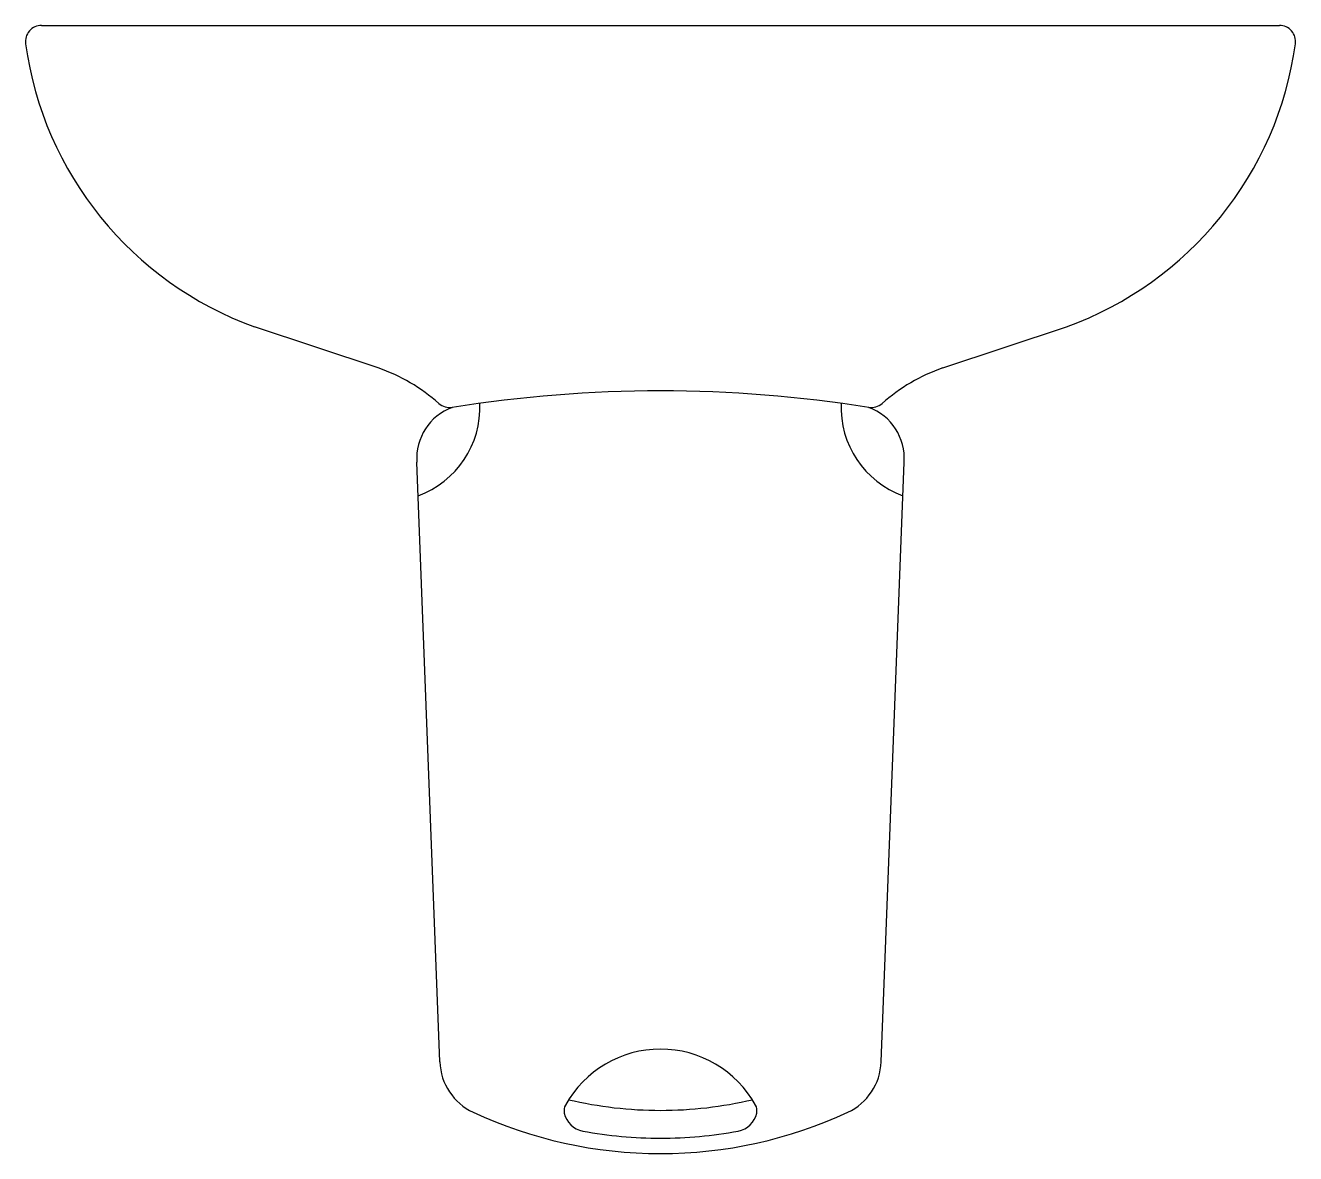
# Model space of a CAD drawing. Header units: millimetres. Extents: x -2913.227 to -2912.678, y 2955.843 to 2956.331.
import ezdxf

# ---------------------------------------------------------------- set-up
doc = ezdxf.new("R2010")
doc.units = ezdxf.units.MM
doc.header["$LTSCALE"] = 10
doc.layers.add('banheiro_louças', color=2, linetype='Continuous')

msp = doc.modelspace()

# ---------------------------------------------------------------- linework, layer by layer
at = {"layer": 'banheiro_louças'}
for p, q in [((-2913.220083656589, 2956.330767421427), (-2912.685288137965, 2956.330767421427)), ((-2913.074611157727, 2956.182825763574), (-2913.12804591839, 2956.200611730819)), ((-2912.830760636827, 2956.182825763574), (-2912.777325876163, 2956.200611730819)), ((-2913.048031209548, 2955.883046994365), (-2913.057985897276, 2956.142188280562)), ((-2912.857340585006, 2955.883046994365), (-2912.847385897277, 2956.142188280562))]:
    msp.add_line(p, q, dxfattribs=at)
for centre, radius, start, end in [((-2913.220083656589, 2956.323767421426), 0.006999999999993633, 90, 187.8405219509938), ((-2912.685288137965, 2956.323767421426), 0.006999999999993633, 352.1594780490062, 90), ((-2913.076500229673, 2956.343539368019), 0.1519383674422648, 187.8405219509938, 250.1685738404766), ((-2912.82887156488, 2956.343539368019), 0.1519383674422648, 289.8314261595234, 352.1594780490062), ((-2913.100080697827, 2956.1094682995), 0.07765393520803832, 48.33598809895653, 70.8531143096818), ((-2912.805291096726, 2956.1094682995), 0.07765393520803832, 109.1468856903182, 131.6640119010435), ((-2912.952685897277, 2955.598004114427), 0.5748841661348055, 80.99068788838942, 99.0093121116106), ((-2913.034382416663, 2956.143661132362), 0.02364938877655636, 110.6171358343214, 183.570614023399), ((-2913.07126014261, 2956.165772566499), 0.04057212032502715, 289.9353092453068, 2.534174808882902), ((-2913.043806041877, 2956.172709519001), 0.006999999999993633, 228.3359880989565, 279.0093121116106), ((-2912.834111651943, 2956.165772566499), 0.04057212032502715, 177.4658251911171, 250.0646907546932), ((-2912.861565752677, 2956.172709519001), 0.006999999999993633, 260.9906878883895, 311.6640119010435), ((-2912.870989377891, 2956.143661132362), 0.02364938877655636, 356.429385976601, 69.38286416567855), ((-2912.952626772331, 2955.841545833416), 0.04706162515094062, 90.0719824428958, 150.8895969372108), ((-2912.952745022223, 2955.841545833416), 0.04706162515094062, 29.11040306278925, 89.92801755710418), ((-2913.023049634729, 2955.884006639893), 0.02499999999997726, 182.1998860131603, 245.0932251721843), ((-2912.882322159825, 2955.884006639893), 0.02499999999997726, 294.9067748278157, 357.8001139868397), ((-2912.989375337279, 2955.862008562574), 0.004999999999995453, 150.8895969372108, 192.071331118365), ((-2912.952685897277, 2956.035545414125), 0.1733979926987572, 256.7697915153104, 270), ((-2912.952685897277, 2956.035545414125), 0.1733979926987572, 270, 283.2302084846896), ((-2912.915996457275, 2955.862008562574), 0.004999999999995453, 347.9286688816351, 29.11040306278925), ((-2912.952685897277, 2956.035545414125), 0.1920779926987402, 245.0932251721843, 270), ((-2912.984485897277, 2955.863054209009), 0.009999999999990905, 192.071331118365, 259.5543954753365), ((-2912.952685897277, 2956.035545414125), 0.1920779926987402, 270, 294.9067748278157), ((-2912.920885897277, 2955.863054209009), 0.009999999999990905, 280.4456045246635, 347.9286688816351), ((-2912.952685897277, 2956.035545414125), 0.1853979926987462, 259.5543954753365, 270), ((-2912.952685897277, 2956.035545414125), 0.1853979926987462, 270, 280.4456045246635)]:
    msp.add_arc(centre, radius, start, end, dxfattribs=at)

doc.saveas('drawing.dxf')
